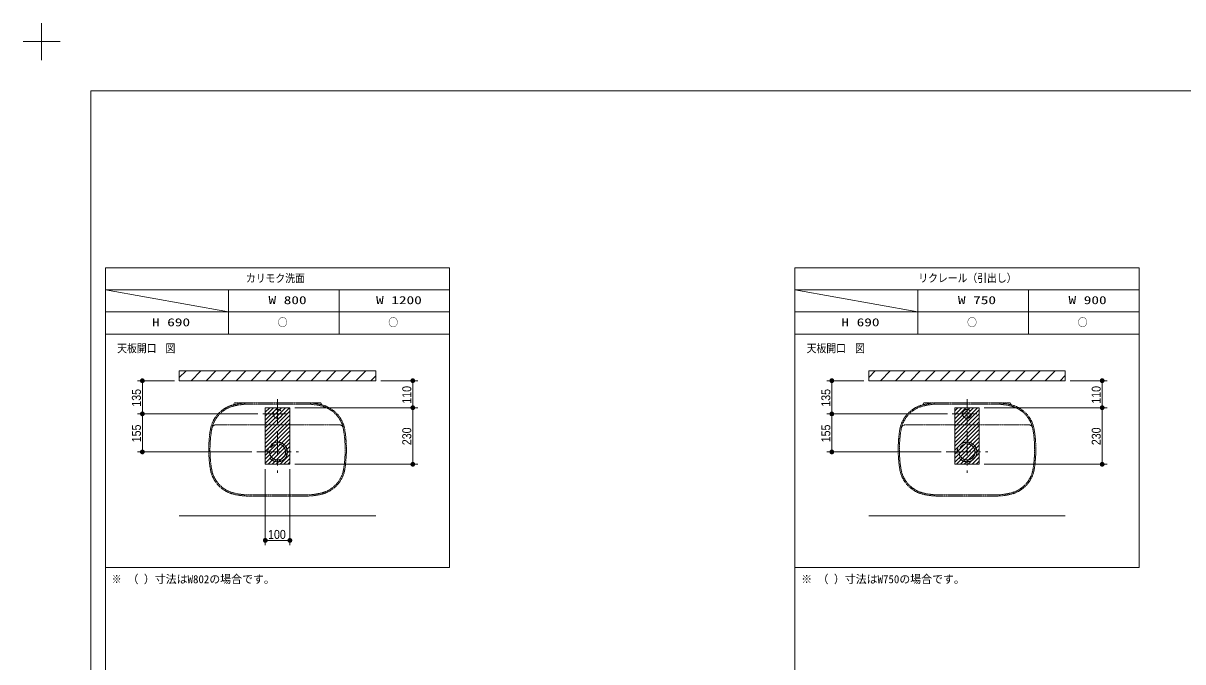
# Model space of a CAD drawing. Units: millimetres, scale not verified. Extents: x -6062 to 6062, y -3045 to 3045.
# Drawn here: x -6062 to -1344, y 446 to 3045 of the extents above; entities that cross this region are included whole.
import ezdxf
from ezdxf.enums import TextEntityAlignment as Align

# ---------------------------------------------------------------- set-up
doc = ezdxf.new("R2010")
doc.units = ezdxf.units.MM
doc.header["$LTSCALE"] = 20
doc.linetypes.add('CHAIN1', pattern=[8, 5, -1, 1, -1])
for name, color, linetype, lineweight in [('0-0_1図面枠', 7, 'Continuous', 9), ('0-2_2寸法-1', 7, 'Continuous', 9), ('0-3_0', 7, 'Continuous', 9), ('0-7_3一般', 7, 'Continuous', 9)]:
    doc.layers.add(name, color=color, linetype=linetype, lineweight=lineweight)
doc.styles.add('ＭＳ ゴシック', font='')
doc.styles.add('ＭＳ Ｐゴシック', font='')
doc.styles.get('ＭＳ ゴシック').set_extended_font_data('MS Gothic')
doc.styles.get('ＭＳ Ｐゴシック').set_extended_font_data('MS PGothic')

# ---------------------------------------------------------------- blocks, each defined once
blk = doc.blocks.new('グループ')
at = {"layer": '0-0_1図面枠'}
for p, q in [((-84000, 57900), (-84000, 60900)), ((-85500, 59400), (-82500, 59400))]:
    blk.add_line(p, q, dxfattribs=at)
blk = doc.blocks.new('グループ-2')
at = {"layer": '0-0_1図面枠'}
blk.add_lwpolyline([(-80000, 55400), (80000, 55400), (80000, -55400), (-80000, -55400)], close=True, dxfattribs=at)
blk = doc.blocks.new('図面枠')
at = {"layer": '0-0_1図面枠'}
for name in ['グループ', 'グループ-2']:
    blk.add_blockref(name, (0, 0), dxfattribs=at)
blk = doc.blocks.new('グループ-4')
at = {"layer": '0-0_1図面枠'}
for p, q in [((-78800, 41000), (-78800, -48600)), ((-22700, 41000), (-22700, -48600)), ((-50800, 39200), (-78800, 39200)), ((-78800, 39200), (-68800, 37400)), ((-68800, 35600), (-68800, 39200)), ((-59800, 35600), (-59800, 39200)), ((5300, 39200), (-22700, 39200)), ((-22700, 39200), (-12700, 37400)), ((-12700, 35600), (-12700, 39200)), ((-3700, 35600), (-3700, 39200)), ((-78800, 37400), (-50800, 37400)), ((-22700, 37400), (5300, 37400))]:
    blk.add_line(p, q, dxfattribs=at)
for points in [[(-78800, 41000), (-50800, 41000), (-50800, 35600), (-78800, 35600)], [(-22700, 41000), (5300, 41000), (5300, 35600), (-22700, 35600)], [(-78800, 35600), (-50800, 35600), (-50800, 16600), (-78800, 16600)], [(-22700, 35600), (5300, 35600), (5300, 16600), (-22700, 16600)]]:
    blk.add_lwpolyline(points, close=True, dxfattribs=at)
blk = doc.blocks.new('_Dot')
at = {"layer": '0-3_0'}
for p, q in [((-10, 0), (-20, 0)), ((9.78, 2), (-9.78, 2)), ((7.99, 6), (-7.99, 6)), ((9.16, -3.98), (-9.16, -3.98)), ((6, -7.98), (-6, -7.98))]:
    blk.add_line(p, q, dxfattribs=at)
for points in [[(10, 0), (9.92, 1.25), (9.69, 2.49), (9.3, 3.68), (8.76, 4.82), (8.09, 5.88), (7.29, 6.85), (6.37, 7.71), (5.36, 8.44), (4.26, 9.05), (3.09, 9.51), (1.87, 9.82), (0.63, 9.98), (-0.63, 9.98), (-1.87, 9.82), (-3.09, 9.51), (-4.26, 9.05), (-5.36, 8.44), (-6.37, 7.71), (-7.29, 6.85), (-8.09, 5.88), (-8.76, 4.82), (-9.3, 3.68), (-9.69, 2.49), (-9.92, 1.25), (-10, 0), (0, 0)], [(-10, 0), (-9.92, -1.25), (-9.69, -2.49), (-9.3, -3.68), (-8.76, -4.82), (-8.09, -5.88), (-7.29, -6.85), (-6.37, -7.71), (-5.36, -8.44), (-4.26, -9.05), (-3.09, -9.51), (-1.87, -9.82), (-0.63, -9.98), (0.63, -9.98), (1.87, -9.82), (3.09, -9.51), (4.26, -9.05), (5.36, -8.44), (6.37, -7.71), (7.29, -6.85), (8.09, -5.88), (8.76, -4.82), (9.3, -3.68), (9.69, -2.49), (9.92, -1.25), (10, 0), (0, 0)]]:
    blk.add_lwpolyline(points, close=True, dxfattribs=at)
blk = doc.blocks.new('グループ-65')
at = {"layer": '0-7_3一般', "linetype": 'CHAIN1'}
for p, q in [((-62600, 30000), (-67000, 30000)), ((-62600, 29900), (-67000, 29900)), ((-59756.5, 28200), (-69843.5, 28200)), ((-67000, 22500), (-62600, 22500)), ((-67000, 22400), (-62600, 22400))]:
    blk.add_line(p, q, dxfattribs=at)
for points in [[(-68395, 29835.5), (-68300, 30000), (-67000, 30000)], [(-61205, 29835.5), (-61300, 30000), (-62600, 30000)]]:
    blk.add_lwpolyline(points, dxfattribs=at)
for centre, radius, start, end in [((-67802.3, 27406.8), 2500, 103.25116, 170.74039), ((-67802.3, 27406.8), 2400, 103.25116, 170.74039), ((-67000, 24000), 6000, 90, 103.25116), ((-67000, 24000), 5900, 90, 103.25116), ((-62600, 24000), 6000, 76.74884, 90), ((-62600, 24000), 5900, 76.74884, 90), ((-61797.7, 27406.8), 2400, 9.25961, 76.74884), ((-61797.7, 27406.8), 2500, 9.25961, 76.74884), ((-60400, 26200), 10000, 170.74039, 189.25961), ((-60400, 26200), 9900, 170.74039, 189.25961), ((-69843.5, 27900), 300, 90, 166.41711), ((-59756.5, 27900), 300, 13.58289, 90), ((-69200, 26200), 9900, 350.74039, 9.25961), ((-69200, 26200), 10000, 350.74039, 9.25961), ((-67802.3, 24993.2), 2500, 189.25961, 256.74884), ((-67802.3, 24993.2), 2400, 189.25961, 256.74884), ((-61797.7, 24993.2), 2400, 283.25116, 350.74039), ((-61797.7, 24993.2), 2500, 283.25116, 350.74039), ((-67000, 28400), 5900, 256.74884, 270), ((-62600, 28400), 5900, 270, 283.25116), ((-67000, 28400), 6000, 256.74884, 270), ((-62600, 28400), 6000, 270, 283.25116)]:
    blk.add_arc(centre, radius, start, end, dxfattribs=at)
blk = doc.blocks.new('グループ-66')
at = {"layer": '0-7_3一般', "linetype": 'CHAIN1'}
for p, q in [((-6500, 30000), (-10900, 30000)), ((-6500, 29900), (-10900, 29900)), ((-3656.5, 28200), (-13743.5, 28200)), ((-10900, 22500), (-6500, 22500)), ((-10900, 22400), (-6500, 22400))]:
    blk.add_line(p, q, dxfattribs=at)
for points in [[(-12295, 29835.5), (-12200, 30000), (-10900, 30000)], [(-5105, 29835.5), (-5200, 30000), (-6500, 30000)]]:
    blk.add_lwpolyline(points, dxfattribs=at)
for centre, radius, start, end in [((-11702.3, 27406.8), 2500, 103.25116, 170.74039), ((-11702.3, 27406.8), 2400, 103.25116, 170.74039), ((-10900, 24000), 6000, 90, 103.25116), ((-10900, 24000), 5900, 90, 103.25116), ((-6500, 24000), 6000, 76.74884, 90), ((-6500, 24000), 5900, 76.74884, 90), ((-5697.7, 27406.8), 2400, 9.25961, 76.74884), ((-5697.7, 27406.8), 2500, 9.25961, 76.74884), ((-4300, 26200), 10000, 170.74039, 189.25961), ((-4300, 26200), 9900, 170.74039, 189.25961), ((-13743.5, 27900), 300, 90, 166.41711), ((-3656.5, 27900), 300, 13.58289, 90), ((-13100, 26200), 9900, 350.74039, 9.25961), ((-13100, 26200), 10000, 350.74039, 9.25961), ((-11702.3, 24993.2), 2500, 189.25961, 256.74884), ((-11702.3, 24993.2), 2400, 189.25961, 256.74884), ((-5697.7, 24993.2), 2400, 283.25116, 350.74039), ((-5697.7, 24993.2), 2500, 283.25116, 350.74039), ((-10900, 28400), 5900, 256.74884, 270), ((-6500, 28400), 5900, 270, 283.25116), ((-10900, 28400), 6000, 256.74884, 270), ((-6500, 28400), 6000, 270, 283.25116)]:
    blk.add_arc(centre, radius, start, end, dxfattribs=at)

msp = doc.modelspace()

# ---------------------------------------------------------------- linework, layer by layer
at = {"layer": '0-2_2寸法-1'}
for p, q in [((-5447.5, 1590), (-5597.5, 1590)), ((-5577.5, 1470.01), (-5577.5, 1574.99)), ((-4607.5, 1590), (-4457.5, 1590)), ((-4477.5, 1495.01), (-4477.5, 1574.99)), ((-2642.5, 1590), (-2792.5, 1590)), ((-2772.5, 1470.01), (-2772.5, 1574.99)), ((-1802.5, 1590), (-1652.5, 1590)), ((-1672.5, 1495.01), (-1672.5, 1574.99)), ((-4957.5, 1480), (-4457.5, 1480)), ((-4957.5, 1480), (-4457.5, 1480)), ((-4477.5, 1265.01), (-4477.5, 1464.99)), ((-2152.5, 1480), (-1652.5, 1480)), ((-2152.5, 1480), (-1652.5, 1480)), ((-1672.5, 1265.01), (-1672.5, 1464.99)), ((-5107.5, 1455), (-5597.5, 1455)), ((-5107.5, 1455), (-5597.5, 1455)), ((-5577.5, 1439.99), (-5577.5, 1315.01)), ((-2302.5, 1455), (-2792.5, 1455)), ((-2302.5, 1455), (-2792.5, 1455)), ((-2772.5, 1439.99), (-2772.5, 1315.01)), ((-5132.5, 1300), (-5597.5, 1300)), ((-2327.5, 1300), (-2792.5, 1300)), ((-5077.5, 1230), (-5077.5, 920)), ((-4977.5, 1230), (-4977.5, 920)), ((-4957.5, 1250), (-4457.5, 1250)), ((-2152.5, 1250), (-1652.5, 1250)), ((-4992.51, 940), (-5062.49, 940))]:
    msp.add_line(p, q, dxfattribs=at)
at = {"layer": '0-7_3一般'}
for p, q in [((-5427.5, 1602.56), (-5400.06, 1630)), ((-5379.1, 1590), (-5339.1, 1630)), ((-5318.14, 1590), (-5278.14, 1630)), ((-5257.18, 1590), (-5217.18, 1630)), ((-5196.22, 1590), (-5156.22, 1630)), ((-5135.26, 1590), (-5095.26, 1630)), ((-5074.3, 1590), (-5034.3, 1630)), ((-5013.34, 1590), (-4973.34, 1630)), ((-4952.38, 1590), (-4912.38, 1630)), ((-4891.42, 1590), (-4851.42, 1630)), ((-4830.46, 1590), (-4790.46, 1630)), ((-4769.5, 1590), (-4729.5, 1630)), ((-4708.54, 1590), (-4668.54, 1630)), ((-4647.58, 1590), (-4627.5, 1610.08)), ((-2622.5, 1603.4), (-2595.9, 1630)), ((-2574.94, 1590), (-2534.94, 1630)), ((-2513.98, 1590), (-2473.98, 1630)), ((-2453.02, 1590), (-2413.02, 1630)), ((-2392.06, 1590), (-2352.06, 1630)), ((-2331.1, 1590), (-2291.1, 1630)), ((-2270.14, 1590), (-2230.14, 1630)), ((-2209.18, 1590), (-2169.18, 1630)), ((-2148.22, 1590), (-2108.22, 1630)), ((-2087.26, 1590), (-2047.26, 1630)), ((-2026.3, 1590), (-1986.3, 1630)), ((-1965.34, 1590), (-1925.34, 1630)), ((-1904.38, 1590), (-1864.38, 1630)), ((-1843.42, 1590), (-1822.5, 1610.92)), ((-5427.5, 1590), (-4627.5, 1590)), ((-2622.5, 1590), (-1822.5, 1590)), ((-5077.5, 1478), (-5075.5, 1480)), ((-5077.5, 1462), (-5059.5, 1480)), ((-5077.5, 1446), (-5043.5, 1480)), ((-5077.5, 1430), (-5027.5, 1480)), ((-5077.5, 1414), (-5011.5, 1480)), ((-5077.5, 1398), (-4995.5, 1480)), ((-5077.5, 1382), (-4979.5, 1480)), ((-5077.5, 1366), (-4977.5, 1466)), ((-2272.5, 1467), (-2259.5, 1480)), ((-2272.5, 1451), (-2243.5, 1480)), ((-2272.5, 1435), (-2227.5, 1480)), ((-2272.5, 1419), (-2211.5, 1480)), ((-2272.5, 1403), (-2195.5, 1480)), ((-2272.5, 1387), (-2179.5, 1480)), ((-2272.5, 1371), (-2172.5, 1471)), ((-5077.5, 1350), (-4977.5, 1450)), ((-5077.5, 1334), (-4977.5, 1434)), ((-5077.5, 1318), (-4977.5, 1418)), ((-2272.5, 1355), (-2172.5, 1455)), ((-2272.5, 1339), (-2172.5, 1439)), ((-2272.5, 1323), (-2172.5, 1423)), ((-5077.5, 1302), (-4977.5, 1402)), ((-5077.5, 1286), (-4977.5, 1386)), ((-5077.5, 1270), (-4977.5, 1370)), ((-2272.5, 1307), (-2172.5, 1407)), ((-2272.5, 1291), (-2172.5, 1391)), ((-2272.5, 1275), (-2172.5, 1375)), ((-5077.5, 1254), (-4977.5, 1354)), ((-5065.5, 1250), (-4977.5, 1338)), ((-5049.5, 1250), (-4977.5, 1322)), ((-2272.5, 1259), (-2172.5, 1359)), ((-2265.5, 1250), (-2172.5, 1343)), ((-2249.5, 1250), (-2172.5, 1327)), ((-5033.5, 1250), (-4977.5, 1306)), ((-5017.5, 1250), (-4977.5, 1290)), ((-5001.5, 1250), (-4977.5, 1274)), ((-2233.5, 1250), (-2172.5, 1311)), ((-2217.5, 1250), (-2172.5, 1295)), ((-2201.5, 1250), (-2172.5, 1279)), ((-4985.5, 1250), (-4977.5, 1258)), ((-2185.5, 1250), (-2172.5, 1263)), ((-5427.5, 1040), (-4627.5, 1040)), ((-2622.5, 1040), (-1822.5, 1040))]:
    msp.add_line(p, q, dxfattribs=at)
at = {"layer": '0-7_3一般', "linetype": 'CHAIN1'}
for p, q in [((-5027.5, 1515), (-5027.5, 1395)), ((-2222.5, 1515), (-2222.5, 1395)), ((-5087.5, 1455), (-4967.5, 1455)), ((-2282.5, 1455), (-2162.5, 1455)), ((-5027.5, 1385), (-5027.5, 1215)), ((-2222.5, 1385), (-2222.5, 1215)), ((-5112.5, 1300), (-4942.5, 1300)), ((-2307.5, 1300), (-2137.5, 1300))]:
    msp.add_line(p, q, dxfattribs=at)
at = {"layer": '0-7_3一般'}
for points in [[(-5427.5, 1630), (-4627.5, 1630), (-4627.5, 1590), (-5427.5, 1590)], [(-2622.5, 1630), (-1822.5, 1630), (-1822.5, 1590), (-2622.5, 1590)], [(-5077.5, 1480), (-4977.5, 1480), (-4977.5, 1250), (-5077.5, 1250)], [(-5077.5, 1480), (-4977.5, 1480), (-4977.5, 1250), (-5077.5, 1250)], [(-2272.5, 1480), (-2172.5, 1480), (-2172.5, 1250), (-2272.5, 1250)], [(-2272.5, 1480), (-2172.5, 1480), (-2172.5, 1250), (-2272.5, 1250)]]:
    msp.add_lwpolyline(points, close=True, dxfattribs=at)
at = {"layer": '0-7_3一般', "linetype": 'CHAIN1'}
for centre, radius in [((-5027.5, 1455), 18), ((-2222.5, 1455), 18), ((-5027.5, 1300), 40), ((-5027.5, 1300), 32.5), ((-2222.5, 1300), 40), ((-2222.5, 1300), 32.5)]:
    msp.add_circle(centre, radius, dxfattribs=at)

# ---------------------------------------------------------------- block references
at = {"layer": '0-0_1図面枠', "xscale": 0.05, "yscale": 0.05}
for name in ['図面枠', 'グループ-4']:
    msp.add_blockref(name, (-1787.5, 0), dxfattribs=at)
at = {"layer": '0-2_2寸法-1', "xscale": 0.7503418, "yscale": 0.7503418}
for p, rotation in [((-5577.5, 1590), 90), ((-4477.5, 1590), 90), ((-2772.5, 1590), 90), ((-1672.5, 1590), 90), ((-5577.5, 1455), 270), ((-4477.5, 1480), 270), ((-4477.5, 1480), 90), ((-2772.5, 1455), 270), ((-1672.5, 1480), 270), ((-1672.5, 1480), 90), ((-5577.5, 1455), 90), ((-2772.5, 1455), 90), ((-5577.5, 1300), 270), ((-2772.5, 1300), 270), ((-4477.5, 1250), 270), ((-1672.5, 1250), 270), ((-5077.5, 940), 180)]:
    msp.add_blockref('_Dot', p, dxfattribs=dict(at, rotation=rotation))
msp.add_blockref('_Dot', (-4977.5, 940), dxfattribs=at)
at = {"layer": '0-7_3一般', "xscale": 0.05, "yscale": 0.05}
for name in ['グループ-65', 'グループ-66']:
    msp.add_blockref(name, (-1787.5, 0), dxfattribs=at)

# ---------------------------------------------------------------- texts
at = {"layer": '0-0_1図面枠', "style": 'ＭＳ ゴシック'}
for s, width, p in [('リクレール（引出し）', 0.9, (-2420.67, 1981.44)), ('カリモク洗面', 0.9, (-5156.39, 1980.86)), ('W 800', 1.4, (-5064.45, 1891.74)), ('W 1200', 1.4, (-4626.75, 1891.74)), ('W 750', 1.4, (-2259.45, 1891.74)), ('W 900', 1.4, (-1809.45, 1891.74)), ('H 690', 1.4, (-5538.49, 1801.74)), ('○', 0.9, (-5027.09, 1801.25)), ('○', 0.9, (-4577.09, 1801.25)), ('H 690', 1.4, (-2733.49, 1801.74)), ('○', 0.9, (-2222.09, 1801.25)), ('○', 0.9, (-1772.09, 1801.25)), ('天板開口', 0.9, (-5680, 1695.64)), ('図', 0.9, (-5483.27, 1695.64)), ('天板開口', 0.9, (-2875, 1695.64)), ('図', 0.9, (-2678.27, 1695.64)), ('※', 0.9, (-5702.1, 756.01))]:
    msp.add_text(s, height=32.55, dxfattribs=dict(at, width=width)).set_placement(p, align=Align.BOTTOM_LEFT)
for s, p in [('（ ）寸法はW802の場合です。', (-5637.93, 756.01)), ('※ （ ）寸法はW750の場合です。', (-2897.1, 756.01))]:
    msp.add_text(s, height=32.55, dxfattribs=at).set_placement(p, align=Align.BOTTOM_LEFT)
at = {"layer": '0-2_2寸法-1', "style": 'ＭＳ Ｐゴシック', "width": 0.9}
for s, p in [('110', (-4472.54, 1496.39)), ('110', (-1667.54, 1496.39)), ('135', (-5572.54, 1484.28)), ('135', (-2767.54, 1484.28)), ('155', (-5572.54, 1339.28)), ('230', (-4472.54, 1327.72)), ('155', (-2767.54, 1339.28)), ('230', (-1667.54, 1327.72))]:
    msp.add_text(s, height=36.66, rotation=90, dxfattribs=at).set_placement(p, align=Align.BOTTOM_LEFT)
msp.add_text('100', height=36.66, dxfattribs=at).set_placement((-5066.11, 935.04), align=Align.BOTTOM_LEFT)

doc.saveas('drawing.dxf')
